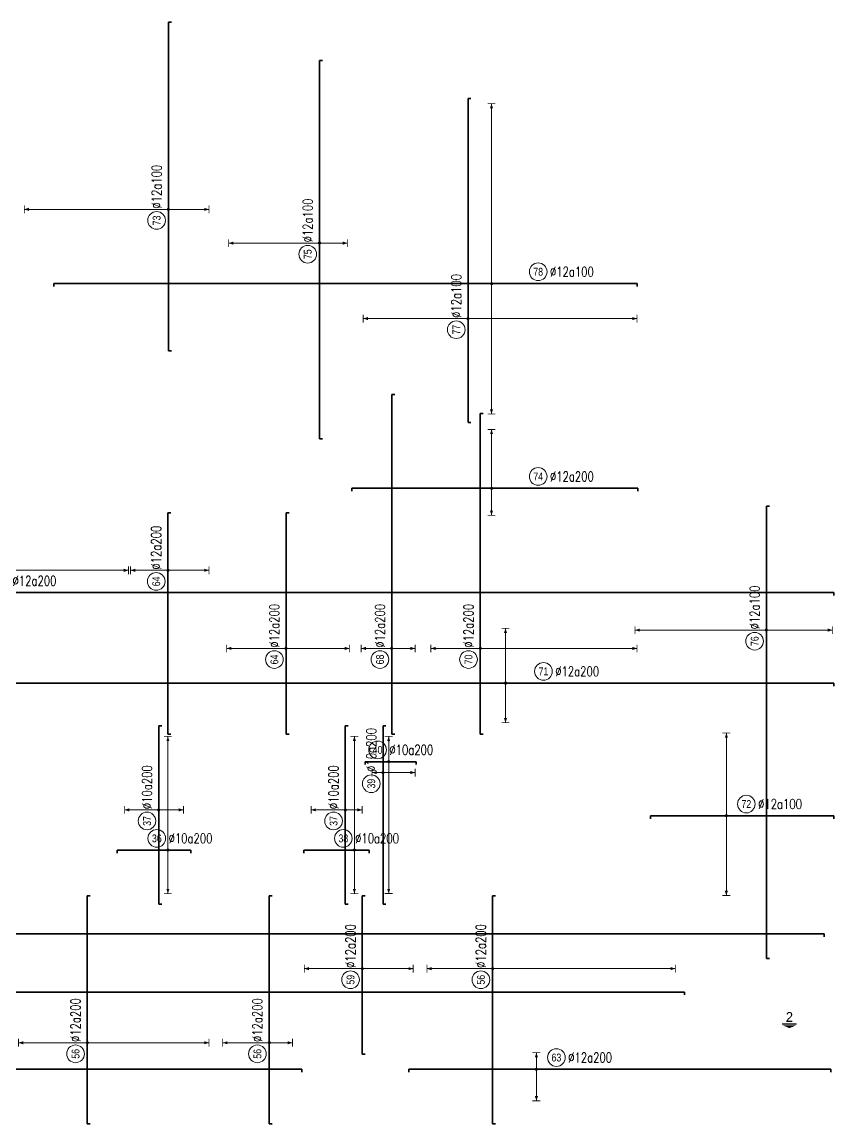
# Model space of a CAD drawing. Header units: millimetres. Extents: x -211477 to 1328726, y -15421 to 98394.
# Drawn here: x 151128 to 192480, y 7970 to 64067 of the extents above; entities that cross this region are included whole.
import ezdxf
from ezdxf.enums import TextEntityAlignment as Align

# ---------------------------------------------------------------- set-up
doc = ezdxf.new("R2010")
doc.units = ezdxf.units.MM
doc.header["$MEASUREMENT"] = 0
for name, color, linetype, lineweight in [('00-TT.Dim', 8, 'Continuous', 13), ('00-TT.Text', 4, 'Continuous', 13), ('NDC_S_DIM', 1, 'Continuous', 9), ('NDC_S_REBAR', 4, 'Continuous', 35), ('NDC_S_VN TEXT', 7, 'Continuous', 20)]:
    doc.layers.add(name, color=color, linetype=linetype, lineweight=lineweight)
doc.styles.add('ARIAL', font='arial.ttf', dxfattribs={"width": 0.8})
doc.styles.add('AUDIT_D_170222151448-0', font='')
doc.styles.add('NDC_ROMANS', font='romans.shx', dxfattribs={"width": 0.8})
doc.styles.add('VNAVANTH', font='')
doc.styles.get('AUDIT_D_170222151448-0').set_extended_font_data('.VnAvantH')
doc.styles.get('VNAVANTH').set_extended_font_data('.VnAvantH')

# ---------------------------------------------------------------- blocks, each defined once
blk = doc.blocks.new('*U16')
h = blk.add_hatch(color=6)
edge = h.paths.add_edge_path()
edge.add_arc((-2.99, 0), 0.3, 0, 360)
at = {"layer": 'NDC_S_DIM', "color": 8}
for q in [(-2.99, 4.24), (-2.99, -8.01)]:
    blk.add_line((-2.99, 0), q, dxfattribs=at)
for points in [[(-3.99, 4.24, 0.2, 0.2, 0), (-1.99, 4.24, 0, 0, 0)], [(-3.99, -8.01, 0.2, 0.2, 0), (-1.99, -8.01, 0, 0, 0)]]:
    blk.add_lwpolyline(points, format="xyseb", dxfattribs=at)
at = {"layer": 'NDC_S_DIM'}
blk.add_circle((2.1, 3), 2.25, dxfattribs=at)
at = {"layer": 'NDC_S_DIM', "color": 6}
blk.add_circle((-2.99, 0), 0.3, dxfattribs=at)
at = {"layer": 'NDC_S_DIM', "color": 8}
for points in [[(-3.39, 3.04), (-2.99, 4.24), (-2.59, 3.04)], [(-3.39, -6.81), (-2.99, -8.01), (-2.59, -6.81)]]:
    blk.add_solid(points, dxfattribs=at)
at = {"layer": 'NDC_S_REBAR'}
for p, q in [((0, 0), (-172.4, 0)), ((-172.4, 0), (-172.4, -0.75)), ((0, 0), (94.4, 0)), ((94.4, 0), (94.4, -0.75)), ((-172.4, -0.75), (-172.4, -0.75)), ((94.4, -0.75), (94.4, -0.75))]:
    blk.add_line(p, q, dxfattribs=at)
at = {"layer": 'NDC_S_VN TEXT', "style": 'ARIAL', "width": 0.8}
blk.add_attdef('KHT', text='', height=2, dxfattribs=at).set_placement((2.1, 3), align=Align.MIDDLE_CENTER)
at = {"layer": 'NDC_S_VN TEXT', "color": 3, "style": 'NDC_ROMANS', "width": 0.75}
blk.add_attdef('DKT', (5.1, 1.75), '', height=2.5, dxfattribs=at)
blk = doc.blocks.new('*U17')
h = blk.add_hatch(color=6)
edge = h.paths.add_edge_path()
edge.add_arc((-2.99, 0), 0.3, 0, 360)
at = {"layer": 'NDC_S_DIM', "color": 8}
for q in [(-2.99, 4.24), (-2.99, -8.01)]:
    blk.add_line((-2.99, 0), q, dxfattribs=at)
for points in [[(-3.99, 4.24, 0.2, 0.2, 0), (-1.99, 4.24, 0, 0, 0)], [(-3.99, -8.01, 0.2, 0.2, 0), (-1.99, -8.01, 0, 0, 0)]]:
    blk.add_lwpolyline(points, format="xyseb", dxfattribs=at)
at = {"layer": 'NDC_S_DIM'}
blk.add_circle((2.1, 3), 2.25, dxfattribs=at)
at = {"layer": 'NDC_S_DIM', "color": 6}
blk.add_circle((-2.99, 0), 0.3, dxfattribs=at)
at = {"layer": 'NDC_S_DIM', "color": 8}
for points in [[(-3.39, 3.04), (-2.99, 4.24), (-2.59, 3.04)], [(-3.39, -6.81), (-2.99, -8.01), (-2.59, -6.81)]]:
    blk.add_solid(points, dxfattribs=at)
at = {"layer": 'NDC_S_REBAR'}
for p, q in [((0, 0), (-35.44, 0)), ((-35.44, 0), (-35.44, -0.75)), ((0, 0), (71.98, 0)), ((71.98, 0), (71.98, -0.75)), ((-35.44, -0.75), (-35.44, -0.75)), ((71.98, -0.75), (71.98, -0.75))]:
    blk.add_line(p, q, dxfattribs=at)
at = {"layer": 'NDC_S_VN TEXT', "style": 'ARIAL', "width": 0.8}
blk.add_attdef('KHT', text='', height=2, dxfattribs=at).set_placement((2.1, 3), align=Align.MIDDLE_CENTER)
at = {"layer": 'NDC_S_VN TEXT', "color": 3, "style": 'NDC_ROMANS', "width": 0.75}
blk.add_attdef('DKT', (5.1, 1.75), '', height=2.5, dxfattribs=at)
blk = doc.blocks.new('*U18')
h = blk.add_hatch(color=6)
edge = h.paths.add_edge_path()
edge.add_arc((-2.99, 0), 0.3, 0, 360)
at = {"layer": 'NDC_S_DIM', "color": 8}
for q in [(-2.99, 9.57), (-2.99, -14.93)]:
    blk.add_line((-2.99, 0), q, dxfattribs=at)
for points in [[(-3.99, 9.57, 0.2, 0.2, 0), (-1.99, 9.57, 0, 0, 0)], [(-3.99, -14.93, 0.2, 0.2, 0), (-1.99, -14.93, 0, 0, 0)]]:
    blk.add_lwpolyline(points, format="xyseb", dxfattribs=at)
at = {"layer": 'NDC_S_DIM'}
blk.add_circle((2.1, 3), 2.25, dxfattribs=at)
at = {"layer": 'NDC_S_DIM', "color": 6}
blk.add_circle((-2.99, 0), 0.3, dxfattribs=at)
at = {"layer": 'NDC_S_DIM', "color": 8}
for points in [[(-3.39, 8.37), (-2.99, 9.57), (-2.59, 8.37)], [(-3.39, -13.73), (-2.99, -14.93), (-2.59, -13.73)]]:
    blk.add_solid(points, dxfattribs=at)
at = {"layer": 'NDC_S_REBAR'}
for p, q in [((0, 0), (-172.4, 0)), ((-172.4, 0), (-172.4, -0.75)), ((0, 0), (191.8, 0)), ((191.8, 0), (191.8, -0.75)), ((-172.4, -0.75), (-172.4, -0.75)), ((191.8, -0.75), (191.8, -0.75))]:
    blk.add_line(p, q, dxfattribs=at)
at = {"layer": 'NDC_S_VN TEXT', "style": 'ARIAL', "width": 0.8}
blk.add_attdef('KHT', text='', height=2, dxfattribs=at).set_placement((2.1, 3), align=Align.MIDDLE_CENTER)
at = {"layer": 'NDC_S_VN TEXT', "color": 3, "style": 'NDC_ROMANS', "width": 0.75}
blk.add_attdef('DKT', (5.1, 1.75), '', height=2.5, dxfattribs=at)
blk = doc.blocks.new('*U20')
h = blk.add_hatch(color=6)
edge = h.paths.add_edge_path()
edge.add_arc((-2.99, 0), 0.3, 0, 360)
at = {"layer": 'NDC_S_DIM', "color": 8}
for q in [(-2.99, 21.07), (-2.99, -20.29)]:
    blk.add_line((-2.99, 0), q, dxfattribs=at)
for points in [[(-3.99, 21.07, 0.2, 0.2, 0), (-1.99, 21.07, 0, 0, 0)], [(-3.99, -20.29, 0.2, 0.2, 0), (-1.99, -20.29, 0, 0, 0)]]:
    blk.add_lwpolyline(points, format="xyseb", dxfattribs=at)
at = {"layer": 'NDC_S_DIM'}
blk.add_circle((2.1, 3), 2.25, dxfattribs=at)
at = {"layer": 'NDC_S_DIM', "color": 6}
blk.add_circle((-2.99, 0), 0.3, dxfattribs=at)
at = {"layer": 'NDC_S_DIM', "color": 8}
for points in [[(-3.39, 19.87), (-2.99, 21.07), (-2.59, 19.87)], [(-3.39, -19.09), (-2.99, -20.29), (-2.59, -19.09)]]:
    blk.add_solid(points, dxfattribs=at)
at = {"layer": 'NDC_S_REBAR'}
for p, q in [((0, 0), (-22.33, 0)), ((-22.33, 0), (-22.33, -0.75)), ((0, 0), (24.42, 0)), ((24.42, 0), (24.42, -0.75)), ((-22.33, -0.75), (-22.33, -0.75)), ((24.42, -0.75), (24.42, -0.75))]:
    blk.add_line(p, q, dxfattribs=at)
at = {"layer": 'NDC_S_VN TEXT', "style": 'ARIAL', "width": 0.8}
blk.add_attdef('KHT', text='', height=2, dxfattribs=at).set_placement((2.1, 3), align=Align.MIDDLE_CENTER)
at = {"layer": 'NDC_S_VN TEXT', "color": 3, "style": 'NDC_ROMANS', "width": 0.75}
blk.add_attdef('DKT', (5.1, 1.75), '', height=2.5, dxfattribs=at)
blk = doc.blocks.new('*U22')
h = blk.add_hatch(color=6)
edge = h.paths.add_edge_path()
edge.add_arc((-7.56, 0), 0.3, 0, 360)
at = {"layer": 'NDC_S_DIM', "color": 8}
for q in [(-7.56, 13.95), (-7.56, -10.05)]:
    blk.add_line((-7.56, 0), q, dxfattribs=at)
for points in [[(-8.56, 13.95, 0.2, 0.2, 0), (-6.56, 13.95, 0, 0, 0)], [(-8.56, -10.05, 0.2, 0.2, 0), (-6.56, -10.05, 0, 0, 0)]]:
    blk.add_lwpolyline(points, format="xyseb", dxfattribs=at)
at = {"layer": 'NDC_S_DIM'}
blk.add_circle((2.1, 3), 2.25, dxfattribs=at)
at = {"layer": 'NDC_S_DIM', "color": 6}
blk.add_circle((-7.56, 0), 0.3, dxfattribs=at)
at = {"layer": 'NDC_S_DIM', "color": 8}
for points in [[(-7.96, 12.75), (-7.56, 13.95), (-7.16, 12.75)], [(-7.96, -8.85), (-7.56, -10.05), (-7.16, -8.85)]]:
    blk.add_solid(points, dxfattribs=at)
at = {"layer": 'NDC_S_REBAR'}
for p, q in [((0, 0), (-154.42, 0)), ((-154.42, 0), (-154.42, -0.75)), ((0, 0), (76.08, 0)), ((76.08, 0), (76.08, -0.75)), ((-154.42, -0.75), (-154.42, -0.75)), ((76.08, -0.75), (76.08, -0.75))]:
    blk.add_line(p, q, dxfattribs=at)
at = {"layer": 'NDC_S_VN TEXT', "style": 'ARIAL', "width": 0.8}
blk.add_attdef('KHT', text='', height=2, dxfattribs=at).set_placement((2.1, 3), align=Align.MIDDLE_CENTER)
at = {"layer": 'NDC_S_VN TEXT', "color": 3, "style": 'NDC_ROMANS', "width": 0.75}
blk.add_attdef('DKT', (5.1, 1.75), '', height=2.5, dxfattribs=at)
blk = doc.blocks.new('*U23')
h = blk.add_hatch(color=6)
edge = h.paths.add_edge_path()
edge.add_arc((-2.48, 0), 0.3, 0, 360)
at = {"layer": 'NDC_S_DIM', "color": 8}
for q in [(-2.48, 15.65), (-2.48, -8.1)]:
    blk.add_line((-2.48, 0), q, dxfattribs=at)
for points in [[(-3.48, 15.65, 0.2, 0.2, 0), (-1.48, 15.65, 0, 0, 0)], [(-3.48, -8.1, 0.2, 0.2, 0), (-1.48, -8.1, 0, 0, 0)]]:
    blk.add_lwpolyline(points, format="xyseb", dxfattribs=at)
at = {"layer": 'NDC_S_DIM'}
blk.add_circle((2.1, 3), 2.25, dxfattribs=at)
at = {"layer": 'NDC_S_DIM', "color": 6}
blk.add_circle((-2.48, 0), 0.3, dxfattribs=at)
at = {"layer": 'NDC_S_DIM', "color": 8}
for points in [[(-2.88, 14.45), (-2.48, 15.65), (-2.08, 14.45)], [(-2.88, -6.9), (-2.48, -8.1), (-2.08, -6.9)]]:
    blk.add_solid(points, dxfattribs=at)
at = {"layer": 'NDC_S_REBAR'}
for p, q in [((0, 0), (-182.63, 0)), ((-182.63, 0), (-182.63, -0.75)), ((0, 0), (214.28, 0)), ((214.28, 0), (214.28, -0.75)), ((-182.63, -0.75), (-182.63, -0.75)), ((214.28, -0.75), (214.28, -0.75))]:
    blk.add_line(p, q, dxfattribs=at)
at = {"layer": 'NDC_S_VN TEXT', "style": 'ARIAL', "width": 0.8}
blk.add_attdef('KHT', text='', height=2, dxfattribs=at).set_placement((2.1, 3), align=Align.MIDDLE_CENTER)
at = {"layer": 'NDC_S_VN TEXT', "color": 3, "style": 'NDC_ROMANS', "width": 0.75}
blk.add_attdef('DKT', (5.1, 1.75), '', height=2.5, dxfattribs=at)
blk = doc.blocks.new('*U25')
h = blk.add_hatch(color=6)
edge = h.paths.add_edge_path()
edge.add_arc((-2.48, 0), 0.3, 0, 360)
at = {"layer": 'NDC_S_DIM', "color": 8}
for q in [(-2.48, 14.97), (-2.48, -6.91)]:
    blk.add_line((-2.48, 0), q, dxfattribs=at)
for points in [[(-3.48, 14.97, 0.2, 0.2, 0), (-1.48, 14.97, 0, 0, 0)], [(-3.48, -6.91, 0.2, 0.2, 0), (-1.48, -6.91, 0, 0, 0)]]:
    blk.add_lwpolyline(points, format="xyseb", dxfattribs=at)
at = {"layer": 'NDC_S_DIM'}
blk.add_circle((9.4, 3), 2.25, dxfattribs=at)
at = {"layer": 'NDC_S_DIM', "color": 6}
blk.add_circle((-2.48, 0), 0.3, dxfattribs=at)
at = {"layer": 'NDC_S_DIM', "color": 8}
for points in [[(-2.88, 13.77), (-2.48, 14.97), (-2.08, 13.77)], [(-2.88, -5.71), (-2.48, -6.91), (-2.08, -5.71)]]:
    blk.add_solid(points, dxfattribs=at)
at = {"layer": 'NDC_S_REBAR'}
for p, q in [((0, 0), (-38.08, 0)), ((-38.08, 0), (-38.08, -0.75)), ((0, 0), (34.75, 0)), ((34.75, 0), (34.75, -0.75)), ((-38.08, -0.75), (-38.08, -0.75)), ((34.75, -0.75), (34.75, -0.75))]:
    blk.add_line(p, q, dxfattribs=at)
at = {"layer": 'NDC_S_VN TEXT', "style": 'ARIAL', "width": 0.8}
blk.add_attdef('KHT', text='', height=2, dxfattribs=at).set_placement((9.4, 3), align=Align.MIDDLE_CENTER)
at = {"layer": 'NDC_S_VN TEXT', "color": 3, "style": 'NDC_ROMANS', "width": 0.75}
blk.add_attdef('DKT', (12.4, 1.75), '', height=2.5, dxfattribs=at)
blk = doc.blocks.new('*U26')
h = blk.add_hatch(color=6)
edge = h.paths.add_edge_path()
edge.add_arc((-2.48, 0), 0.3, 0, 360)
at = {"layer": 'NDC_S_DIM', "color": 8}
for q in [(-2.48, 45.79), (-2.48, -33.21)]:
    blk.add_line((-2.48, 0), q, dxfattribs=at)
for points in [[(-3.48, 45.79, 0.2, 0.2, 0), (-1.48, 45.79, 0, 0, 0)], [(-3.48, -33.21, 0.2, 0.2, 0), (-1.48, -33.21, 0, 0, 0)]]:
    blk.add_lwpolyline(points, format="xyseb", dxfattribs=at)
at = {"layer": 'NDC_S_DIM'}
blk.add_circle((9.4, 3), 2.25, dxfattribs=at)
at = {"layer": 'NDC_S_DIM', "color": 6}
blk.add_circle((-2.48, 0), 0.3, dxfattribs=at)
at = {"layer": 'NDC_S_DIM', "color": 8}
for points in [[(-2.88, 44.59), (-2.48, 45.79), (-2.08, 44.59)], [(-2.88, -32.01), (-2.48, -33.21), (-2.08, -32.01)]]:
    blk.add_solid(points, dxfattribs=at)
at = {"layer": 'NDC_S_REBAR'}
for p, q in [((0, 0), (-113.96, 0)), ((-113.96, 0), (-113.96, -0.75)), ((0, 0), (34.63, 0)), ((34.63, 0), (34.63, -0.75)), ((-113.96, -0.75), (-113.96, -0.75)), ((34.63, -0.75), (34.63, -0.75))]:
    blk.add_line(p, q, dxfattribs=at)
at = {"layer": 'NDC_S_VN TEXT', "style": 'ARIAL', "width": 0.8}
blk.add_attdef('KHT', text='', height=2, dxfattribs=at).set_placement((9.4, 3), align=Align.MIDDLE_CENTER)
at = {"layer": 'NDC_S_VN TEXT', "color": 3, "style": 'NDC_ROMANS', "width": 0.75}
blk.add_attdef('DKT', (12.4, 1.75), '', height=2.5, dxfattribs=at)
blk = doc.blocks.new('*U36')
h = blk.add_hatch(color=6)
edge = h.paths.add_edge_path()
edge.add_arc((0, 0), 0.3, 0, 360)
at = {"layer": 'NDC_S_DIM', "color": 8}
for q in [(0, 23.14), (0, -7.11)]:
    blk.add_line((0, 0), q, dxfattribs=at)
for points in [[(-1, 23.14, 0.2, 0.2, 0), (1, 23.14, 0, 0, 0)], [(-1, -7.11, 0.2, 0.2, 0), (1, -7.11, 0, 0, 0)]]:
    blk.add_lwpolyline(points, format="xyseb", dxfattribs=at)
at = {"layer": 'NDC_S_DIM'}
blk.add_circle((-2.82, 3), 2.25, dxfattribs=at)
at = {"layer": 'NDC_S_DIM', "color": 6}
blk.add_circle((0, 0), 0.3, dxfattribs=at)
at = {"layer": 'NDC_S_DIM', "color": 8}
for points in [[(-0.4, 21.94), (0, 23.14), (0.4, 21.94)], [(-0.4, -5.91), (0, -7.11), (0.4, -5.91)]]:
    blk.add_solid(points, dxfattribs=at)
at = {"layer": 'NDC_S_REBAR'}
for p, q in [((0, 0), (-49.81, 0)), ((-49.81, 0), (-49.81, -0.75)), ((0, 0), (46.48, 0)), ((46.48, 0), (46.48, -0.75)), ((-49.81, -0.75), (-49.81, -0.75)), ((46.48, -0.75), (46.48, -0.75))]:
    blk.add_line(p, q, dxfattribs=at)
at = {"layer": 'NDC_S_VN TEXT', "style": 'ARIAL', "width": 0.8}
blk.add_attdef('KHT', text='', height=2, dxfattribs=at).set_placement((-2.82, 3), align=Align.MIDDLE_CENTER)
at = {"layer": 'NDC_S_VN TEXT', "color": 3, "style": 'NDC_ROMANS', "width": 0.75}
blk.add_attdef('DKT', (0.18, 1.75), '', height=2.5, dxfattribs=at)
blk = doc.blocks.new('*U42')
h = blk.add_hatch(color=6)
edge = h.paths.add_edge_path()
edge.add_arc((0, 0), 0.3, 0, 360)
at = {"layer": 'NDC_S_DIM', "color": 8}
for q in [(0, 8.97), (0, -40.5)]:
    blk.add_line((0, 0), q, dxfattribs=at)
for points in [[(-1, 8.97, 0.2, 0.2, 0), (1, 8.97, 0, 0, 0)], [(-1, -40.5, 0.2, 0.2, 0), (1, -40.5, 0, 0, 0)]]:
    blk.add_lwpolyline(points, format="xyseb", dxfattribs=at)
at = {"layer": 'NDC_S_DIM'}
blk.add_circle((-2.82, 3), 2.25, dxfattribs=at)
at = {"layer": 'NDC_S_DIM', "color": 6}
blk.add_circle((0, 0), 0.3, dxfattribs=at)
at = {"layer": 'NDC_S_DIM', "color": 8}
for points in [[(-0.4, 7.77), (0, 8.97), (0.4, 7.77)], [(-0.4, -39.3), (0, -40.5), (0.4, -39.3)]]:
    blk.add_solid(points, dxfattribs=at)
at = {"layer": 'NDC_S_REBAR'}
for p, q in [((0, 0), (-16.68, 0)), ((-16.68, 0), (-16.68, -0.75)), ((0, 0), (15.86, 0)), ((15.86, 0), (15.86, -0.75)), ((-16.68, -0.75), (-16.68, -0.75)), ((15.86, -0.75), (15.86, -0.75))]:
    blk.add_line(p, q, dxfattribs=at)
at = {"layer": 'NDC_S_VN TEXT', "style": 'ARIAL', "width": 0.8}
blk.add_attdef('KHT', text='', height=2, dxfattribs=at).set_placement((-2.82, 3), align=Align.MIDDLE_CENTER)
at = {"layer": 'NDC_S_VN TEXT', "color": 3, "style": 'NDC_ROMANS', "width": 0.75}
blk.add_attdef('DKT', (0.18, 1.75), '', height=2.5, dxfattribs=at)
blk = doc.blocks.new('*U43')
h = blk.add_hatch(color=6)
edge = h.paths.add_edge_path()
edge.add_arc((0, 0), 0.3, 0, 360)
at = {"layer": 'NDC_S_DIM', "color": 8}
for q in [(0, 9.55), (0, -10.45)]:
    blk.add_line((0, 0), q, dxfattribs=at)
for points in [[(-1, 9.55, 0.2, 0.2, 0), (1, 9.55, 0, 0, 0)], [(-1, -10.45, 0.2, 0.2, 0), (1, -10.45, 0, 0, 0)]]:
    blk.add_lwpolyline(points, format="xyseb", dxfattribs=at)
at = {"layer": 'NDC_S_DIM'}
blk.add_circle((-2.82, 3), 2.25, dxfattribs=at)
at = {"layer": 'NDC_S_DIM', "color": 6}
blk.add_circle((0, 0), 0.3, dxfattribs=at)
at = {"layer": 'NDC_S_DIM', "color": 8}
for points in [[(-0.4, 8.35), (0, 9.55), (0.4, 8.35)], [(-0.4, -9.25), (0, -10.45), (0.4, -9.25)]]:
    blk.add_solid(points, dxfattribs=at)
at = {"layer": 'NDC_S_REBAR'}
for p, q in [((0, 0), (-41.68, 0)), ((-41.68, 0), (-41.68, -0.75)), ((0, 0), (14.62, 0)), ((14.62, 0), (14.62, -0.75)), ((-41.68, -0.75), (-41.68, -0.75)), ((14.62, -0.75), (14.62, -0.75))]:
    blk.add_line(p, q, dxfattribs=at)
at = {"layer": 'NDC_S_VN TEXT', "style": 'ARIAL', "width": 0.8}
blk.add_attdef('KHT', text='', height=2, dxfattribs=at).set_placement((-2.82, 3), align=Align.MIDDLE_CENTER)
at = {"layer": 'NDC_S_VN TEXT', "color": 3, "style": 'NDC_ROMANS', "width": 0.75}
blk.add_attdef('DKT', (0.18, 1.75), '', height=2.5, dxfattribs=at)
blk = doc.blocks.new('*U44')
h = blk.add_hatch(color=6)
edge = h.paths.add_edge_path()
edge.add_arc((0, 0), 0.3, 0, 360)
at = {"layer": 'NDC_S_DIM', "color": 8}
for q in [(0, 15.15), (0, -16.1)]:
    blk.add_line((0, 0), q, dxfattribs=at)
for points in [[(-1, 15.15, 0.2, 0.2, 0), (1, 15.15, 0, 0, 0)], [(-1, -16.1, 0.2, 0.2, 0), (1, -16.1, 0, 0, 0)]]:
    blk.add_lwpolyline(points, format="xyseb", dxfattribs=at)
at = {"layer": 'NDC_S_DIM'}
blk.add_circle((-2.82, 3), 2.25, dxfattribs=at)
at = {"layer": 'NDC_S_DIM', "color": 6}
blk.add_circle((0, 0), 0.3, dxfattribs=at)
at = {"layer": 'NDC_S_DIM', "color": 8}
for points in [[(-0.4, 13.95), (0, 15.15), (0.4, 13.95)], [(-0.4, -14.9), (0, -16.1), (0.4, -14.9)]]:
    blk.add_solid(points, dxfattribs=at)
at = {"layer": 'NDC_S_REBAR'}
for p, q in [((0, 0), (-21.79, 0)), ((-21.79, 0), (-21.79, -0.75)), ((0, 0), (34.51, 0)), ((34.51, 0), (34.51, -0.75)), ((-21.79, -0.75), (-21.79, -0.75)), ((34.51, -0.75), (34.51, -0.75))]:
    blk.add_line(p, q, dxfattribs=at)
at = {"layer": 'NDC_S_VN TEXT', "style": 'ARIAL', "width": 0.8}
blk.add_attdef('KHT', text='', height=2, dxfattribs=at).set_placement((-2.82, 3), align=Align.MIDDLE_CENTER)
at = {"layer": 'NDC_S_VN TEXT', "color": 3, "style": 'NDC_ROMANS', "width": 0.75}
blk.add_attdef('DKT', (0.18, 1.75), '', height=2.5, dxfattribs=at)
blk = doc.blocks.new('*U46')
h = blk.add_hatch(color=6)
edge = h.paths.add_edge_path()
edge.add_arc((0, 0), 0.3, 0, 360)
at = {"layer": 'NDC_S_DIM', "color": 8}
for q in [(0, 17.52), (0, -30.98)]:
    blk.add_line((0, 0), q, dxfattribs=at)
for points in [[(-1, 17.52, 0.2, 0.2, 0), (1, 17.52, 0, 0, 0)], [(-1, -30.98, 0.2, 0.2, 0), (1, -30.98, 0, 0, 0)]]:
    blk.add_lwpolyline(points, format="xyseb", dxfattribs=at)
at = {"layer": 'NDC_S_DIM'}
blk.add_circle((-2.82, 3), 2.25, dxfattribs=at)
at = {"layer": 'NDC_S_DIM', "color": 6}
blk.add_circle((0, 0), 0.3, dxfattribs=at)
at = {"layer": 'NDC_S_DIM', "color": 8}
for points in [[(-0.4, 16.32), (0, 17.52), (0.4, 16.32)], [(-0.4, -29.78), (0, -30.98), (0.4, -29.78)]]:
    blk.add_solid(points, dxfattribs=at)
at = {"layer": 'NDC_S_REBAR'}
for p, q in [((0, 0), (-20.67, 0)), ((-20.67, 0), (-20.67, -0.75)), ((0, 0), (37.38, 0)), ((37.38, 0), (37.38, -0.75)), ((-20.67, -0.75), (-20.67, -0.75)), ((37.38, -0.75), (37.38, -0.75))]:
    blk.add_line(p, q, dxfattribs=at)
at = {"layer": 'NDC_S_VN TEXT', "style": 'ARIAL', "width": 0.8}
blk.add_attdef('KHT', text='', height=2, dxfattribs=at).set_placement((-2.82, 3), align=Align.MIDDLE_CENTER)
at = {"layer": 'NDC_S_VN TEXT', "color": 3, "style": 'NDC_ROMANS', "width": 0.75}
blk.add_attdef('DKT', (0.18, 1.75), '', height=2.5, dxfattribs=at)
blk = doc.blocks.new('*U47')
h = blk.add_hatch(color=6)
edge = h.paths.add_edge_path()
edge.add_arc((0, 0), 0.3, 0, 360)
at = {"layer": 'NDC_S_DIM', "color": 8}
for q in [(0, 11.83), (0, -5.92)]:
    blk.add_line((0, 0), q, dxfattribs=at)
for points in [[(-1, 11.83, 0.2, 0.2, 0), (1, 11.83, 0, 0, 0)], [(-1, -5.92, 0.2, 0.2, 0), (1, -5.92, 0, 0, 0)]]:
    blk.add_lwpolyline(points, format="xyseb", dxfattribs=at)
at = {"layer": 'NDC_S_DIM'}
blk.add_circle((-2.82, 3), 2.25, dxfattribs=at)
at = {"layer": 'NDC_S_DIM', "color": 6}
blk.add_circle((0, 0), 0.3, dxfattribs=at)
at = {"layer": 'NDC_S_DIM', "color": 8}
for points in [[(-0.4, 10.63), (0, 11.83), (0.4, 10.63)], [(-0.4, -4.72), (0, -5.92), (0.4, -4.72)]]:
    blk.add_solid(points, dxfattribs=at)
at = {"layer": 'NDC_S_REBAR'}
for p, q in [((0, 0), (-20.67, 0)), ((-20.67, 0), (-20.67, -0.75)), ((0, 0), (37.38, 0)), ((37.38, 0), (37.38, -0.75)), ((-20.67, -0.75), (-20.67, -0.75)), ((37.38, -0.75), (37.38, -0.75))]:
    blk.add_line(p, q, dxfattribs=at)
at = {"layer": 'NDC_S_VN TEXT', "style": 'ARIAL', "width": 0.8}
blk.add_attdef('KHT', text='', height=2, dxfattribs=at).set_placement((-2.82, 3), align=Align.MIDDLE_CENTER)
at = {"layer": 'NDC_S_VN TEXT', "color": 3, "style": 'NDC_ROMANS', "width": 0.75}
blk.add_attdef('DKT', (0.18, 1.75), '', height=2.5, dxfattribs=at)
blk = doc.blocks.new('*U48')
h = blk.add_hatch(color=6)
edge = h.paths.add_edge_path()
edge.add_arc((0, 0), 0.3, 0, 360)
at = {"layer": 'NDC_S_DIM', "color": 8}
for q in [(0, 14.78), (0, -12.97)]:
    blk.add_line((0, 0), q, dxfattribs=at)
for points in [[(-1, 14.78, 0.2, 0.2, 0), (1, 14.78, 0, 0, 0)], [(-1, -12.97, 0.2, 0.2, 0), (1, -12.97, 0, 0, 0)]]:
    blk.add_lwpolyline(points, format="xyseb", dxfattribs=at)
at = {"layer": 'NDC_S_DIM'}
blk.add_circle((-2.82, 3), 2.25, dxfattribs=at)
at = {"layer": 'NDC_S_DIM', "color": 6}
blk.add_circle((0, 0), 0.3, dxfattribs=at)
at = {"layer": 'NDC_S_DIM', "color": 8}
for points in [[(-0.4, 13.58), (0, 14.78), (0.4, 13.58)], [(-0.4, -11.77), (0, -12.97), (0.4, -11.77)]]:
    blk.add_solid(points, dxfattribs=at)
at = {"layer": 'NDC_S_REBAR'}
for p, q in [((0, 0), (-21.78, 0)), ((-21.78, 0), (-21.78, -0.75)), ((0, 0), (18.52, 0)), ((18.52, 0), (18.52, -0.75)), ((-21.78, -0.75), (-21.78, -0.75)), ((18.52, -0.75), (18.52, -0.75))]:
    blk.add_line(p, q, dxfattribs=at)
at = {"layer": 'NDC_S_VN TEXT', "style": 'ARIAL', "width": 0.8}
blk.add_attdef('KHT', text='', height=2, dxfattribs=at).set_placement((-2.82, 3), align=Align.MIDDLE_CENTER)
at = {"layer": 'NDC_S_VN TEXT', "color": 3, "style": 'NDC_ROMANS', "width": 0.75}
blk.add_attdef('DKT', (0.18, 1.75), '', height=2.5, dxfattribs=at)
blk = doc.blocks.new('*U49')
h = blk.add_hatch(color=6)
edge = h.paths.add_edge_path()
edge.add_arc((0, 0), 0.3, 0, 360)
at = {"layer": 'NDC_S_DIM', "color": 8}
for q in [(0, 16.73), (0, -46.52)]:
    blk.add_line((0, 0), q, dxfattribs=at)
for points in [[(-1, 16.73, 0.2, 0.2, 0), (1, 16.73, 0, 0, 0)], [(-1, -46.52, 0.2, 0.2, 0), (1, -46.52, 0, 0, 0)]]:
    blk.add_lwpolyline(points, format="xyseb", dxfattribs=at)
at = {"layer": 'NDC_S_DIM'}
blk.add_circle((-2.82, 3), 2.25, dxfattribs=at)
at = {"layer": 'NDC_S_DIM', "color": 6}
blk.add_circle((0, 0), 0.3, dxfattribs=at)
at = {"layer": 'NDC_S_DIM', "color": 8}
for points in [[(-0.4, 15.53), (0, 16.73), (0.4, 15.53)], [(-0.4, -45.32), (0, -46.52), (0.4, -45.32)]]:
    blk.add_solid(points, dxfattribs=at)
at = {"layer": 'NDC_S_REBAR'}
for p, q in [((0, 0), (-39.53, 0)), ((-39.53, 0), (-39.53, -0.75)), ((0, 0), (18.52, 0)), ((18.52, 0), (18.52, -0.75)), ((-39.53, -0.75), (-39.53, -0.75)), ((18.52, -0.75), (18.52, -0.75))]:
    blk.add_line(p, q, dxfattribs=at)
at = {"layer": 'NDC_S_VN TEXT', "style": 'ARIAL', "width": 0.8}
blk.add_attdef('KHT', text='', height=2, dxfattribs=at).set_placement((-2.82, 3), align=Align.MIDDLE_CENTER)
at = {"layer": 'NDC_S_VN TEXT', "color": 3, "style": 'NDC_ROMANS', "width": 0.75}
blk.add_attdef('DKT', (0.18, 1.75), '', height=2.5, dxfattribs=at)
blk = doc.blocks.new('*U51')
h = blk.add_hatch(color=6)
edge = h.paths.add_edge_path()
edge.add_arc((0, 0), 0.3, 0, 360)
at = {"layer": 'NDC_S_DIM', "color": 8}
for q in [(0, 33.45), (0, -16.8)]:
    blk.add_line((0, 0), q, dxfattribs=at)
for points in [[(-1, 33.45, 0.2, 0.2, 0), (1, 33.45, 0, 0, 0)], [(-1, -16.8, 0.2, 0.2, 0), (1, -16.8, 0, 0, 0)]]:
    blk.add_lwpolyline(points, format="xyseb", dxfattribs=at)
at = {"layer": 'NDC_S_DIM'}
blk.add_circle((-2.82, 3), 2.25, dxfattribs=at)
at = {"layer": 'NDC_S_DIM', "color": 6}
blk.add_circle((0, 0), 0.3, dxfattribs=at)
at = {"layer": 'NDC_S_DIM', "color": 8}
for points in [[(-0.4, 32.25), (0, 33.45), (0.4, 32.25)], [(-0.4, -15.6), (0, -16.8), (0.4, -15.6)]]:
    blk.add_solid(points, dxfattribs=at)
at = {"layer": 'NDC_S_REBAR'}
for p, q in [((0, 0), (-83.56, 0)), ((-83.56, 0), (-83.56, -0.75)), ((0, 0), (31.59, 0)), ((31.59, 0), (31.59, -0.75)), ((-83.56, -0.75), (-83.56, -0.75)), ((31.59, -0.75), (31.59, -0.75))]:
    blk.add_line(p, q, dxfattribs=at)
at = {"layer": 'NDC_S_VN TEXT', "style": 'ARIAL', "width": 0.8}
blk.add_attdef('KHT', text='', height=2, dxfattribs=at).set_placement((-2.82, 3), align=Align.MIDDLE_CENTER)
at = {"layer": 'NDC_S_VN TEXT', "color": 3, "style": 'NDC_ROMANS', "width": 0.75}
blk.add_attdef('DKT', (0.18, 1.75), '', height=2.5, dxfattribs=at)
blk = doc.blocks.new('*U52')
h = blk.add_hatch(color=6)
edge = h.paths.add_edge_path()
edge.add_arc((0, 0), 0.3, 0, 360)
at = {"layer": 'NDC_S_DIM', "color": 8}
for q in [(0, 7.79), (0, -5.96)]:
    blk.add_line((0, 0), q, dxfattribs=at)
for points in [[(-1, 7.79, 0.2, 0.2, 0), (1, 7.79, 0, 0, 0)], [(-1, -5.96, 0.2, 0.2, 0), (1, -5.96, 0, 0, 0)]]:
    blk.add_lwpolyline(points, format="xyseb", dxfattribs=at)
at = {"layer": 'NDC_S_DIM'}
blk.add_circle((-2.82, 3), 2.25, dxfattribs=at)
at = {"layer": 'NDC_S_DIM', "color": 6}
blk.add_circle((0, 0), 0.3, dxfattribs=at)
at = {"layer": 'NDC_S_DIM', "color": 8}
for points in [[(-0.4, 6.59), (0, 7.79), (0.4, 6.59)], [(-0.4, -4.76), (0, -5.96), (0.4, -4.76)]]:
    blk.add_solid(points, dxfattribs=at)
at = {"layer": 'NDC_S_REBAR'}
for p, q in [((0, 0), (-21.79, 0)), ((-21.79, 0), (-21.79, -0.75)), ((0, 0), (64.63, 0)), ((64.63, 0), (64.63, -0.75)), ((-21.79, -0.75), (-21.79, -0.75)), ((64.63, -0.75), (64.63, -0.75))]:
    blk.add_line(p, q, dxfattribs=at)
at = {"layer": 'NDC_S_VN TEXT', "style": 'ARIAL', "width": 0.8}
blk.add_attdef('KHT', text='', height=2, dxfattribs=at).set_placement((-2.82, 3), align=Align.MIDDLE_CENTER)
at = {"layer": 'NDC_S_VN TEXT', "color": 3, "style": 'NDC_ROMANS', "width": 0.75}
blk.add_attdef('DKT', (0.18, 1.75), '', height=2.5, dxfattribs=at)
blk = doc.blocks.new('*U53')
h = blk.add_hatch(color=6)
edge = h.paths.add_edge_path()
edge.add_arc((0, 0), 0.3, 0, 360)
at = {"layer": 'NDC_S_DIM', "color": 8}
for q in [(0, 12.58), (0, -39.92)]:
    blk.add_line((0, 0), q, dxfattribs=at)
for points in [[(-1, 12.58, 0.2, 0.2, 0), (1, 12.58, 0, 0, 0)], [(-1, -39.92, 0.2, 0.2, 0), (1, -39.92, 0, 0, 0)]]:
    blk.add_lwpolyline(points, format="xyseb", dxfattribs=at)
at = {"layer": 'NDC_S_DIM'}
blk.add_circle((-2.82, 3), 2.25, dxfattribs=at)
at = {"layer": 'NDC_S_DIM', "color": 6}
blk.add_circle((0, 0), 0.3, dxfattribs=at)
at = {"layer": 'NDC_S_DIM', "color": 8}
for points in [[(-0.4, 11.38), (0, 12.58), (0.4, 11.38)], [(-0.4, -38.72), (0, -39.92), (0.4, -38.72)]]:
    blk.add_solid(points, dxfattribs=at)
at = {"layer": 'NDC_S_REBAR'}
for p, q in [((0, 0), (-21.79, 0)), ((-21.79, 0), (-21.79, -0.75)), ((0, 0), (59.77, 0)), ((59.77, 0), (59.77, -0.75)), ((-21.79, -0.75), (-21.79, -0.75)), ((59.77, -0.75), (59.77, -0.75))]:
    blk.add_line(p, q, dxfattribs=at)
at = {"layer": 'NDC_S_VN TEXT', "style": 'ARIAL', "width": 0.8}
blk.add_attdef('KHT', text='', height=2, dxfattribs=at).set_placement((-2.82, 3), align=Align.MIDDLE_CENTER)
at = {"layer": 'NDC_S_VN TEXT', "color": 3, "style": 'NDC_ROMANS', "width": 0.75}
blk.add_attdef('DKT', (0.18, 1.75), '', height=2.5, dxfattribs=at)
blk = doc.blocks.new('*U54')
h = blk.add_hatch(color=6)
edge = h.paths.add_edge_path()
edge.add_arc((0, 0), 0.3, 0, 360)
at = {"layer": 'NDC_S_DIM', "color": 8}
for q in [(0, 26.71), (0, -43.04)]:
    blk.add_line((0, 0), q, dxfattribs=at)
for points in [[(-1, 26.71, 0.2, 0.2, 0), (1, 26.71, 0, 0, 0)], [(-1, -43.04, 0.2, 0.2, 0), (1, -43.04, 0, 0, 0)]]:
    blk.add_lwpolyline(points, format="xyseb", dxfattribs=at)
at = {"layer": 'NDC_S_DIM'}
blk.add_circle((-2.82, 3), 2.25, dxfattribs=at)
at = {"layer": 'NDC_S_DIM', "color": 6}
blk.add_circle((0, 0), 0.3, dxfattribs=at)
at = {"layer": 'NDC_S_DIM', "color": 8}
for points in [[(-0.4, 25.51), (0, 26.71), (0.4, 25.51)], [(-0.4, -41.84), (0, -43.04), (0.4, -41.84)]]:
    blk.add_solid(points, dxfattribs=at)
at = {"layer": 'NDC_S_REBAR'}
for p, q in [((0, 0), (-26.46, 0)), ((-26.46, 0), (-26.46, -0.75)), ((0, 0), (56.02, 0)), ((56.02, 0), (56.02, -0.75)), ((-26.46, -0.75), (-26.46, -0.75)), ((56.02, -0.75), (56.02, -0.75))]:
    blk.add_line(p, q, dxfattribs=at)
at = {"layer": 'NDC_S_VN TEXT', "style": 'ARIAL', "width": 0.8}
blk.add_attdef('KHT', text='', height=2, dxfattribs=at).set_placement((-2.82, 3), align=Align.MIDDLE_CENTER)
at = {"layer": 'NDC_S_VN TEXT', "color": 3, "style": 'NDC_ROMANS', "width": 0.75}
blk.add_attdef('DKT', (0.18, 1.75), '', height=2.5, dxfattribs=at)
blk = doc.blocks.new('*U55')
h = blk.add_hatch(color=6)
edge = h.paths.add_edge_path()
edge.add_arc((0, 0), 0.3, 0, 360)
at = {"layer": 'NDC_S_DIM', "color": 8}
for q in [(0, 36.7), (0, -10.34)]:
    blk.add_line((0, 0), q, dxfattribs=at)
for points in [[(-1, 36.7, 0.2, 0.2, 0), (1, 36.7, 0, 0, 0)], [(-1, -10.34, 0.2, 0.2, 0), (1, -10.34, 0, 0, 0)]]:
    blk.add_lwpolyline(points, format="xyseb", dxfattribs=at)
at = {"layer": 'NDC_S_DIM'}
blk.add_circle((-2.82, 3), 2.25, dxfattribs=at)
at = {"layer": 'NDC_S_DIM', "color": 6}
blk.add_circle((0, 0), 0.3, dxfattribs=at)
at = {"layer": 'NDC_S_DIM', "color": 8}
for points in [[(-0.4, 35.5), (0, 36.7), (0.4, 35.5)], [(-0.4, -9.14), (0, -10.34), (0.4, -9.14)]]:
    blk.add_solid(points, dxfattribs=at)
at = {"layer": 'NDC_S_REBAR'}
for p, q in [((0, 0), (-35.98, 0)), ((-35.98, 0), (-35.98, -0.75)), ((0, 0), (47.68, 0)), ((47.68, 0), (47.68, -0.75)), ((-35.98, -0.75), (-35.98, -0.75)), ((47.68, -0.75), (47.68, -0.75))]:
    blk.add_line(p, q, dxfattribs=at)
at = {"layer": 'NDC_S_VN TEXT', "style": 'ARIAL', "width": 0.8}
blk.add_attdef('KHT', text='', height=2, dxfattribs=at).set_placement((-2.82, 3), align=Align.MIDDLE_CENTER)
at = {"layer": 'NDC_S_VN TEXT', "color": 3, "style": 'NDC_ROMANS', "width": 0.75}
blk.add_attdef('DKT', (0.18, 1.75), '', height=2.5, dxfattribs=at)
blk = doc.blocks.new('*U59')
h = blk.add_hatch(color=6)
edge = h.paths.add_edge_path()
edge.add_arc((0, 0), 0.3, 0, 360)
at = {"layer": 'NDC_S_DIM', "color": 8}
for q in [(0, 8.71), (0, -6.29)]:
    blk.add_line((0, 0), q, dxfattribs=at)
for points in [[(-1, 8.71, 0.2, 0.2, 0), (1, 8.71, 0, 0, 0)], [(-1, -6.29, 0.2, 0.2, 0), (1, -6.29, 0, 0, 0)]]:
    blk.add_lwpolyline(points, format="xyseb", dxfattribs=at)
at = {"layer": 'NDC_S_DIM'}
blk.add_circle((-2.82, 3), 2.25, dxfattribs=at)
at = {"layer": 'NDC_S_DIM', "color": 6}
blk.add_circle((0, 0), 0.3, dxfattribs=at)
at = {"layer": 'NDC_S_DIM', "color": 8}
for points in [[(-0.4, 7.51), (0, 8.71), (0.4, 7.51)], [(-0.4, -5.09), (0, -6.29), (0.4, -5.09)]]:
    blk.add_solid(points, dxfattribs=at)
at = {"layer": 'NDC_S_REBAR'}
for p, q in [((0, 0), (-23.99, 0)), ((-23.99, 0), (-23.99, -0.75)), ((0, 0), (21.43, 0)), ((21.43, 0), (21.43, -0.75)), ((-23.99, -0.75), (-23.99, -0.75)), ((21.43, -0.75), (21.43, -0.75))]:
    blk.add_line(p, q, dxfattribs=at)
at = {"layer": 'NDC_S_VN TEXT', "style": 'ARIAL', "width": 0.8}
blk.add_attdef('KHT', text='', height=2, dxfattribs=at).set_placement((-2.82, 3), align=Align.MIDDLE_CENTER)
at = {"layer": 'NDC_S_VN TEXT', "color": 3, "style": 'NDC_ROMANS', "width": 0.75}
blk.add_attdef('DKT', (0.18, 1.75), '', height=2.5, dxfattribs=at)
blk = doc.blocks.new('*U567')
h = blk.add_hatch(color=6)
edge = h.paths.add_edge_path()
edge.add_arc((0, 0), 0.3, 0, 360)
at = {"layer": 'NDC_S_DIM', "color": 8}
for q in [(0, 8.71), (0, -4.29)]:
    blk.add_line((0, 0), q, dxfattribs=at)
for points in [[(-1, 8.71, 0.2, 0.2, 0), (1, 8.71, 0, 0, 0)], [(-1, -4.29, 0.2, 0.2, 0), (1, -4.29, 0, 0, 0)]]:
    blk.add_lwpolyline(points, format="xyseb", dxfattribs=at)
at = {"layer": 'NDC_S_DIM'}
blk.add_circle((-2.82, 3), 2.25, dxfattribs=at)
at = {"layer": 'NDC_S_DIM', "color": 6}
blk.add_circle((0, 0), 0.3, dxfattribs=at)
at = {"layer": 'NDC_S_DIM', "color": 8}
for points in [[(-0.4, 7.51), (0, 8.71), (0.4, 7.51)], [(-0.4, -3.09), (0, -4.29), (0.4, -3.09)]]:
    blk.add_solid(points, dxfattribs=at)
at = {"layer": 'NDC_S_REBAR'}
for p, q in [((0, 0), (-23.99, 0)), ((-23.99, 0), (-23.99, -0.75)), ((0, 0), (21.43, 0)), ((21.43, 0), (21.43, -0.75)), ((-23.99, -0.75), (-23.99, -0.75)), ((21.43, -0.75), (21.43, -0.75))]:
    blk.add_line(p, q, dxfattribs=at)
at = {"layer": 'NDC_S_VN TEXT', "style": 'ARIAL', "width": 0.8}
blk.add_attdef('KHT', text='', height=2, dxfattribs=at).set_placement((-2.82, 3), align=Align.MIDDLE_CENTER)
at = {"layer": 'NDC_S_VN TEXT', "color": 3, "style": 'NDC_ROMANS', "width": 0.75}
blk.add_attdef('DKT', (0.18, 1.75), '', height=2.5, dxfattribs=at)
blk = doc.blocks.new('*U60')
h = blk.add_hatch(color=6)
edge = h.paths.add_edge_path()
edge.add_arc((0, 0), 0.3, 0, 360)
at = {"layer": 'NDC_S_DIM', "color": 8}
for q in [(0, 28.95), (0, -11.05)]:
    blk.add_line((0, 0), q, dxfattribs=at)
for points in [[(-1, 28.95, 0.2, 0.2, 0), (1, 28.95, 0, 0, 0)], [(-1, -11.05, 0.2, 0.2, 0), (1, -11.05, 0, 0, 0)]]:
    blk.add_lwpolyline(points, format="xyseb", dxfattribs=at)
at = {"layer": 'NDC_S_DIM'}
blk.add_circle((-2.82, 3), 2.25, dxfattribs=at)
at = {"layer": 'NDC_S_DIM', "color": 6}
blk.add_circle((0, 0), 0.3, dxfattribs=at)
at = {"layer": 'NDC_S_DIM', "color": 8}
for points in [[(-0.4, 27.75), (0, 28.95), (0.4, 27.75)], [(-0.4, -9.85), (0, -11.05), (0.4, -9.85)]]:
    blk.add_solid(points, dxfattribs=at)
at = {"layer": 'NDC_S_REBAR'}
for p, q in [((0, 0), (-12.88, 0)), ((-12.88, 0), (-12.88, -0.75)), ((0, 0), (5.82, 0)), ((5.82, 0), (5.82, -0.75)), ((-12.88, -0.75), (-12.88, -0.75)), ((5.82, -0.75), (5.82, -0.75))]:
    blk.add_line(p, q, dxfattribs=at)
at = {"layer": 'NDC_S_VN TEXT', "style": 'ARIAL', "width": 0.8}
blk.add_attdef('KHT', text='', height=2, dxfattribs=at).set_placement((-2.82, 3), align=Align.MIDDLE_CENTER)
at = {"layer": 'NDC_S_VN TEXT', "color": 3, "style": 'NDC_ROMANS', "width": 0.75}
blk.add_attdef('DKT', (0.18, 1.75), '', height=2.5, dxfattribs=at)
blk = doc.blocks.new('*U424')
h = blk.add_hatch(color=6)
edge = h.paths.add_edge_path()
edge.add_arc((0, 0), 0.3, 0, 360)
at = {"layer": 'NDC_S_DIM', "color": 8}
for q in [(0, 28.95), (0, -11.05)]:
    blk.add_line((0, 0), q, dxfattribs=at)
for points in [[(-1, 28.95, 0.2, 0.2, 0), (1, 28.95, 0, 0, 0)], [(-1, -11.05, 0.2, 0.2, 0), (1, -11.05, 0, 0, 0)]]:
    blk.add_lwpolyline(points, format="xyseb", dxfattribs=at)
at = {"layer": 'NDC_S_DIM'}
blk.add_circle((-2.82, 3), 2.25, dxfattribs=at)
at = {"layer": 'NDC_S_DIM', "color": 6}
blk.add_circle((0, 0), 0.3, dxfattribs=at)
at = {"layer": 'NDC_S_DIM', "color": 8}
for points in [[(-0.4, 27.75), (0, 28.95), (0.4, 27.75)], [(-0.4, -9.85), (0, -11.05), (0.4, -9.85)]]:
    blk.add_solid(points, dxfattribs=at)
at = {"layer": 'NDC_S_REBAR'}
for p, q in [((0, 0), (-12.88, 0)), ((-12.88, 0), (-12.88, -0.75)), ((0, 0), (3.77, 0)), ((3.77, 0), (3.77, -0.75)), ((-12.88, -0.75), (-12.88, -0.75)), ((3.77, -0.75), (3.77, -0.75))]:
    blk.add_line(p, q, dxfattribs=at)
at = {"layer": 'NDC_S_VN TEXT', "style": 'ARIAL', "width": 0.8}
blk.add_attdef('KHT', text='', height=2, dxfattribs=at).set_placement((-2.82, 3), align=Align.MIDDLE_CENTER)
at = {"layer": 'NDC_S_VN TEXT', "color": 3, "style": 'NDC_ROMANS', "width": 0.75}
blk.add_attdef('DKT', (0.18, 1.75), '', height=2.5, dxfattribs=at)
blk = doc.blocks.new('*U63')
h = blk.add_hatch(color=6)
edge = h.paths.add_edge_path()
edge.add_arc((0, 0), 0.3, 0, 360)
at = {"layer": 'NDC_S_DIM', "color": 8}
for q in [(0, 2.82), (0, -8.18)]:
    blk.add_line((0, 0), q, dxfattribs=at)
for points in [[(-1, 2.82, 0.2, 0.2, 0), (1, 2.82, 0, 0, 0)], [(-1, -8.18, 0.2, 0.2, 0), (1, -8.18, 0, 0, 0)]]:
    blk.add_lwpolyline(points, format="xyseb", dxfattribs=at)
at = {"layer": 'NDC_S_DIM'}
blk.add_circle((-2.82, 3), 2.25, dxfattribs=at)
at = {"layer": 'NDC_S_DIM', "color": 6}
blk.add_circle((0, 0), 0.3, dxfattribs=at)
at = {"layer": 'NDC_S_DIM', "color": 8}
for points in [[(-0.4, 1.62), (0, 2.82), (0.4, 1.62)], [(-0.4, -6.98), (0, -8.18), (0.4, -6.98)]]:
    blk.add_solid(points, dxfattribs=at)
at = {"layer": 'NDC_S_REBAR'}
for p, q in [((0, 0), (-33.47, 0)), ((-33.47, 0), (-33.47, -0.75)), ((0, 0), (11.88, 0)), ((11.88, 0), (11.88, -0.75)), ((-33.47, -0.75), (-33.47, -0.75)), ((11.88, -0.75), (11.88, -0.75))]:
    blk.add_line(p, q, dxfattribs=at)
at = {"layer": 'NDC_S_VN TEXT', "style": 'ARIAL', "width": 0.8}
blk.add_attdef('KHT', text='', height=2, dxfattribs=at).set_placement((-2.82, 3), align=Align.MIDDLE_CENTER)
at = {"layer": 'NDC_S_VN TEXT', "color": 3, "style": 'NDC_ROMANS', "width": 0.75}
blk.add_attdef('DKT', (0.18, 1.75), '', height=2.5, dxfattribs=at)
blk = doc.blocks.new('*U64')
h = blk.add_hatch(color=6)
edge = h.paths.add_edge_path()
edge.add_arc((0, 0), 0.3, 0, 360)
at = {"layer": 'NDC_S_DIM', "color": 8}
for q in [(0, 6.43), (0, -33.57)]:
    blk.add_line((0, 0), q, dxfattribs=at)
for points in [[(-1, 6.43, 0.2, 0.2, 0), (1, 6.43, 0, 0, 0)], [(-1, -33.57, 0.2, 0.2, 0), (1, -33.57, 0, 0, 0)]]:
    blk.add_lwpolyline(points, format="xyseb", dxfattribs=at)
at = {"layer": 'NDC_S_DIM'}
blk.add_circle((-2.82, 3), 2.25, dxfattribs=at)
at = {"layer": 'NDC_S_DIM', "color": 6}
blk.add_circle((0, 0), 0.3, dxfattribs=at)
at = {"layer": 'NDC_S_DIM', "color": 8}
for points in [[(-0.4, 5.23), (0, 6.43), (0.4, 5.23)], [(-0.4, -32.37), (0, -33.57), (0.4, -32.37)]]:
    blk.add_solid(points, dxfattribs=at)
at = {"layer": 'NDC_S_REBAR'}
for p, q in [((0, 0), (-5.98, 0)), ((-5.98, 0), (-5.98, -0.75)), ((0, 0), (7.03, 0)), ((7.03, 0), (7.03, -0.75)), ((-5.98, -0.75), (-5.98, -0.75)), ((7.03, -0.75), (7.03, -0.75))]:
    blk.add_line(p, q, dxfattribs=at)
at = {"layer": 'NDC_S_VN TEXT', "style": 'ARIAL', "width": 0.8}
blk.add_attdef('KHT', text='', height=2, dxfattribs=at).set_placement((-2.82, 3), align=Align.MIDDLE_CENTER)
at = {"layer": 'NDC_S_VN TEXT', "color": 3, "style": 'NDC_ROMANS', "width": 0.75}
blk.add_attdef('DKT', (0.18, 1.75), '', height=2.5, dxfattribs=at)
blk = doc.blocks.new('*U534')
h = blk.add_hatch(color=6)
edge = h.paths.add_edge_path()
edge.add_arc((-2.99, 0), 0.3, 0, 360)
at = {"layer": 'NDC_S_DIM', "color": 8}
for q in [(-2.99, 6.79), (-2.99, -4.71)]:
    blk.add_line((-2.99, 0), q, dxfattribs=at)
for points in [[(-3.99, 6.79, 0.2, 0.2, 0), (-1.99, 6.79, 0, 0, 0)], [(-3.99, -4.71, 0.2, 0.2, 0), (-1.99, -4.71, 0, 0, 0)]]:
    blk.add_lwpolyline(points, format="xyseb", dxfattribs=at)
at = {"layer": 'NDC_S_DIM'}
blk.add_circle((2.1, 3), 2.25, dxfattribs=at)
at = {"layer": 'NDC_S_DIM', "color": 6}
blk.add_circle((-2.99, 0), 0.3, dxfattribs=at)
at = {"layer": 'NDC_S_DIM', "color": 8}
for points in [[(-3.39, 5.59), (-2.99, 6.79), (-2.59, 5.59)], [(-3.39, -3.51), (-2.99, -4.71), (-2.59, -3.51)]]:
    blk.add_solid(points, dxfattribs=at)
at = {"layer": 'NDC_S_REBAR'}
for p, q in [((0, 0), (-172.4, 0)), ((-172.4, 0), (-172.4, -0.75)), ((0, 0), (227.38, 0)), ((227.38, 0), (227.38, -0.75)), ((-172.4, -0.75), (-172.4, -0.75)), ((227.38, -0.75), (227.38, -0.75))]:
    blk.add_line(p, q, dxfattribs=at)
at = {"layer": 'NDC_S_VN TEXT', "style": 'ARIAL', "width": 0.8}
blk.add_attdef('KHT', text='', height=2, dxfattribs=at).set_placement((2.1, 3), align=Align.MIDDLE_CENTER)
at = {"layer": 'NDC_S_VN TEXT', "color": 3, "style": 'NDC_ROMANS', "width": 0.75}
blk.add_attdef('DKT', (5.1, 1.75), '', height=2.5, dxfattribs=at)
blk = doc.blocks.new('00-3T-Cut Symbol')
at = {"color": 0, "ltscale": 2}
blk.add_line((2.21, 1.22), (-2.21, 1.22), dxfattribs=at)
blk.add_lwpolyline([(0, 0, 0, 4.29, 0), (0, 0.89, 2.5, 2.5, 0)], format="xyseb", dxfattribs=at)
at = {"layer": '00-TT.Dim', "style": 'AUDIT_D_170222151448-0'}
blk.add_attdef('NUMBER', text='', height=3, dxfattribs=at).set_placement((0, 1.87), align=Align.MIDDLE_CENTER)

msp = doc.modelspace()

# ---------------------------------------------------------------- block references
at = {"xscale": 200, "yscale": 200, "zscale": 200, "rotation": 90}
for name, p, values in [('*U55', (158582.6, 54532), {'KHT': '73', 'DKT': '%%c12a100'}), ('*U36', (166278.1, 52811.2), {'KHT': '75', 'DKT': '%%c12a100'}), ('*U54', (173843, 48969.9), {'KHT': '77', 'DKT': '%%c12a100'}), ('*U52', (169958.3, 32178.2), {'KHT': '68', 'DKT': '%%c12a200'}), ('*U53', (174466.6, 32178.2), {'KHT': '70', 'DKT': '%%c12a200'}), ('*U42', (148449.2, 36155), {'KHT': '60', 'DKT': '%%c12a200'}), ('*U51', (189040.4, 33111.3), {'KHT': '76', 'DKT': '%%c12a100'}), ('*U43', (158560.8, 36155), {'KHT': '64', 'DKT': '%%c12a200'}), ('*U44', (164579.5, 32178.2), {'KHT': '64', 'DKT': '%%c12a200'}), ('*U59', (158092.6, 23959.4), {'KHT': '37', 'DKT': '%%c10a200'}), ('*U567', (167592.6, 23959.4), {'KHT': '37', 'DKT': '%%c10a200'}), ('*U63', (169514.7, 25857.4), {'KHT': '39', 'DKT': '%%c10a200'}), ('*U46', (154453.3, 12103.9), {'KHT': '56', 'DKT': '%%c12a200'}), ('*U47', (163716, 12103.9), {'KHT': '56', 'DKT': '%%c12a200'}), ('*U48', (168457, 15876), {'KHT': '59', 'DKT': '%%c12a200'}), ('*U49', (175096.7, 15876), {'KHT': '56', 'DKT': '%%c12a200'})]:
    msp.add_blockref(name, p, dxfattribs=at).add_auto_attribs(values)
at = {"xscale": 200, "yscale": 200, "zscale": 200}
for name, p, values in [('*U26', (175535.6, 50754.6), {'KHT': '78', 'DKT': '%%c12a100'}), ('*U25', (175535.6, 40332.7), {'KHT': '74', 'DKT': '%%c12a200'}), ('*U23', (149624.3, 35021), {'KHT': '61', 'DKT': '%%c12a200'}), ('*U22', (177264, 30410.3), {'KHT': '71', 'DKT': '%%c12a200'}), ('*U60', (158555.9, 21909.1), {'KHT': '36', 'DKT': '%%c10a200'}), ('*U424', (168055.9, 21909.1), {'KHT': '38', 'DKT': '%%c10a200'}), ('*U64', (169800.7, 26413.8), {'KHT': '40', 'DKT': '%%c10a200'}), ('*U20', (187596.5, 23658.3), {'KHT': '72', 'DKT': '%%c12a100'}), ('*U534', (146500.7, 17641.9), {'KHT': '53', 'DKT': '%%c12a200'}), ('*U18', (146500.7, 14685.6), {'KHT': '53', 'DKT': '%%c12a200'}), ('*U16', (146500.7, 10751.4), {'KHT': '52', 'DKT': '%%c12a200'}), ('*U17', (177923.4, 10751.4), {'KHT': '63', 'DKT': '%%c12a200'})]:
    msp.add_blockref(name, p, dxfattribs=at).add_auto_attribs(values)
at = {"color": 1}
ref = msp.add_blockref('00-3T-Cut Symbol', (190211.4, 12849.3), dxfattribs=dict(at, xscale=166.6666666493984, yscale=166.6666666493984, zscale=166.6666666493984))
ref.add_attrib('NUMBER', '2', dxfattribs={"layer": '00-TT.Text', "color": 7, "height": 500, "style": 'VNAVANTH'}).set_placement((190211.4, 13418), align=Align.MIDDLE_CENTER)

doc.saveas('drawing.dxf')
